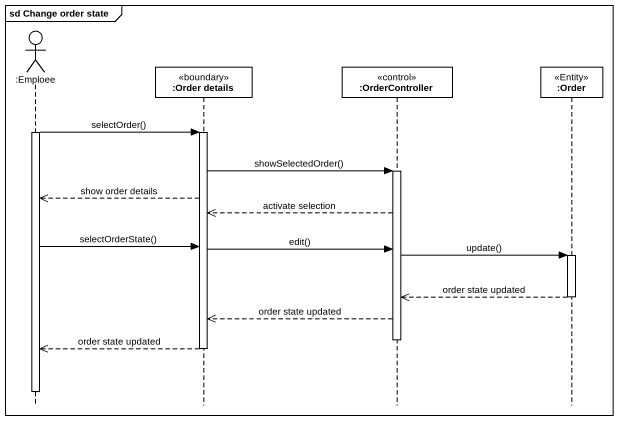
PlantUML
@startuml
mainframe sd Change order state
hide footbox
actor ":Emploee" as Emploee
participant ":Order details" as Order_details <<boundary>>
participant ":OrderController" as OrderController <<control>>
participant ":Order" as Order <<Entity>>

activate Emploee
Emploee -> Order_details : selectOrder()
activate Order_details
Order_details -> OrderController : showSelectedOrder()
activate OrderController
Order_details -->> Emploee : show order details
OrderController -->> Order_details : activate selection
Emploee -> Order_details : selectOrderState()
Order_details -> OrderController : edit()
OrderController -> Order : update()
activate Order
Order -->> OrderController : order state updated
deactivate Order
OrderController -->> Order_details : order state updated
deactivate OrderController
Order_details -->> Emploee : order state updated
deactivate Order_details
deactivate Emploee
@enduml
